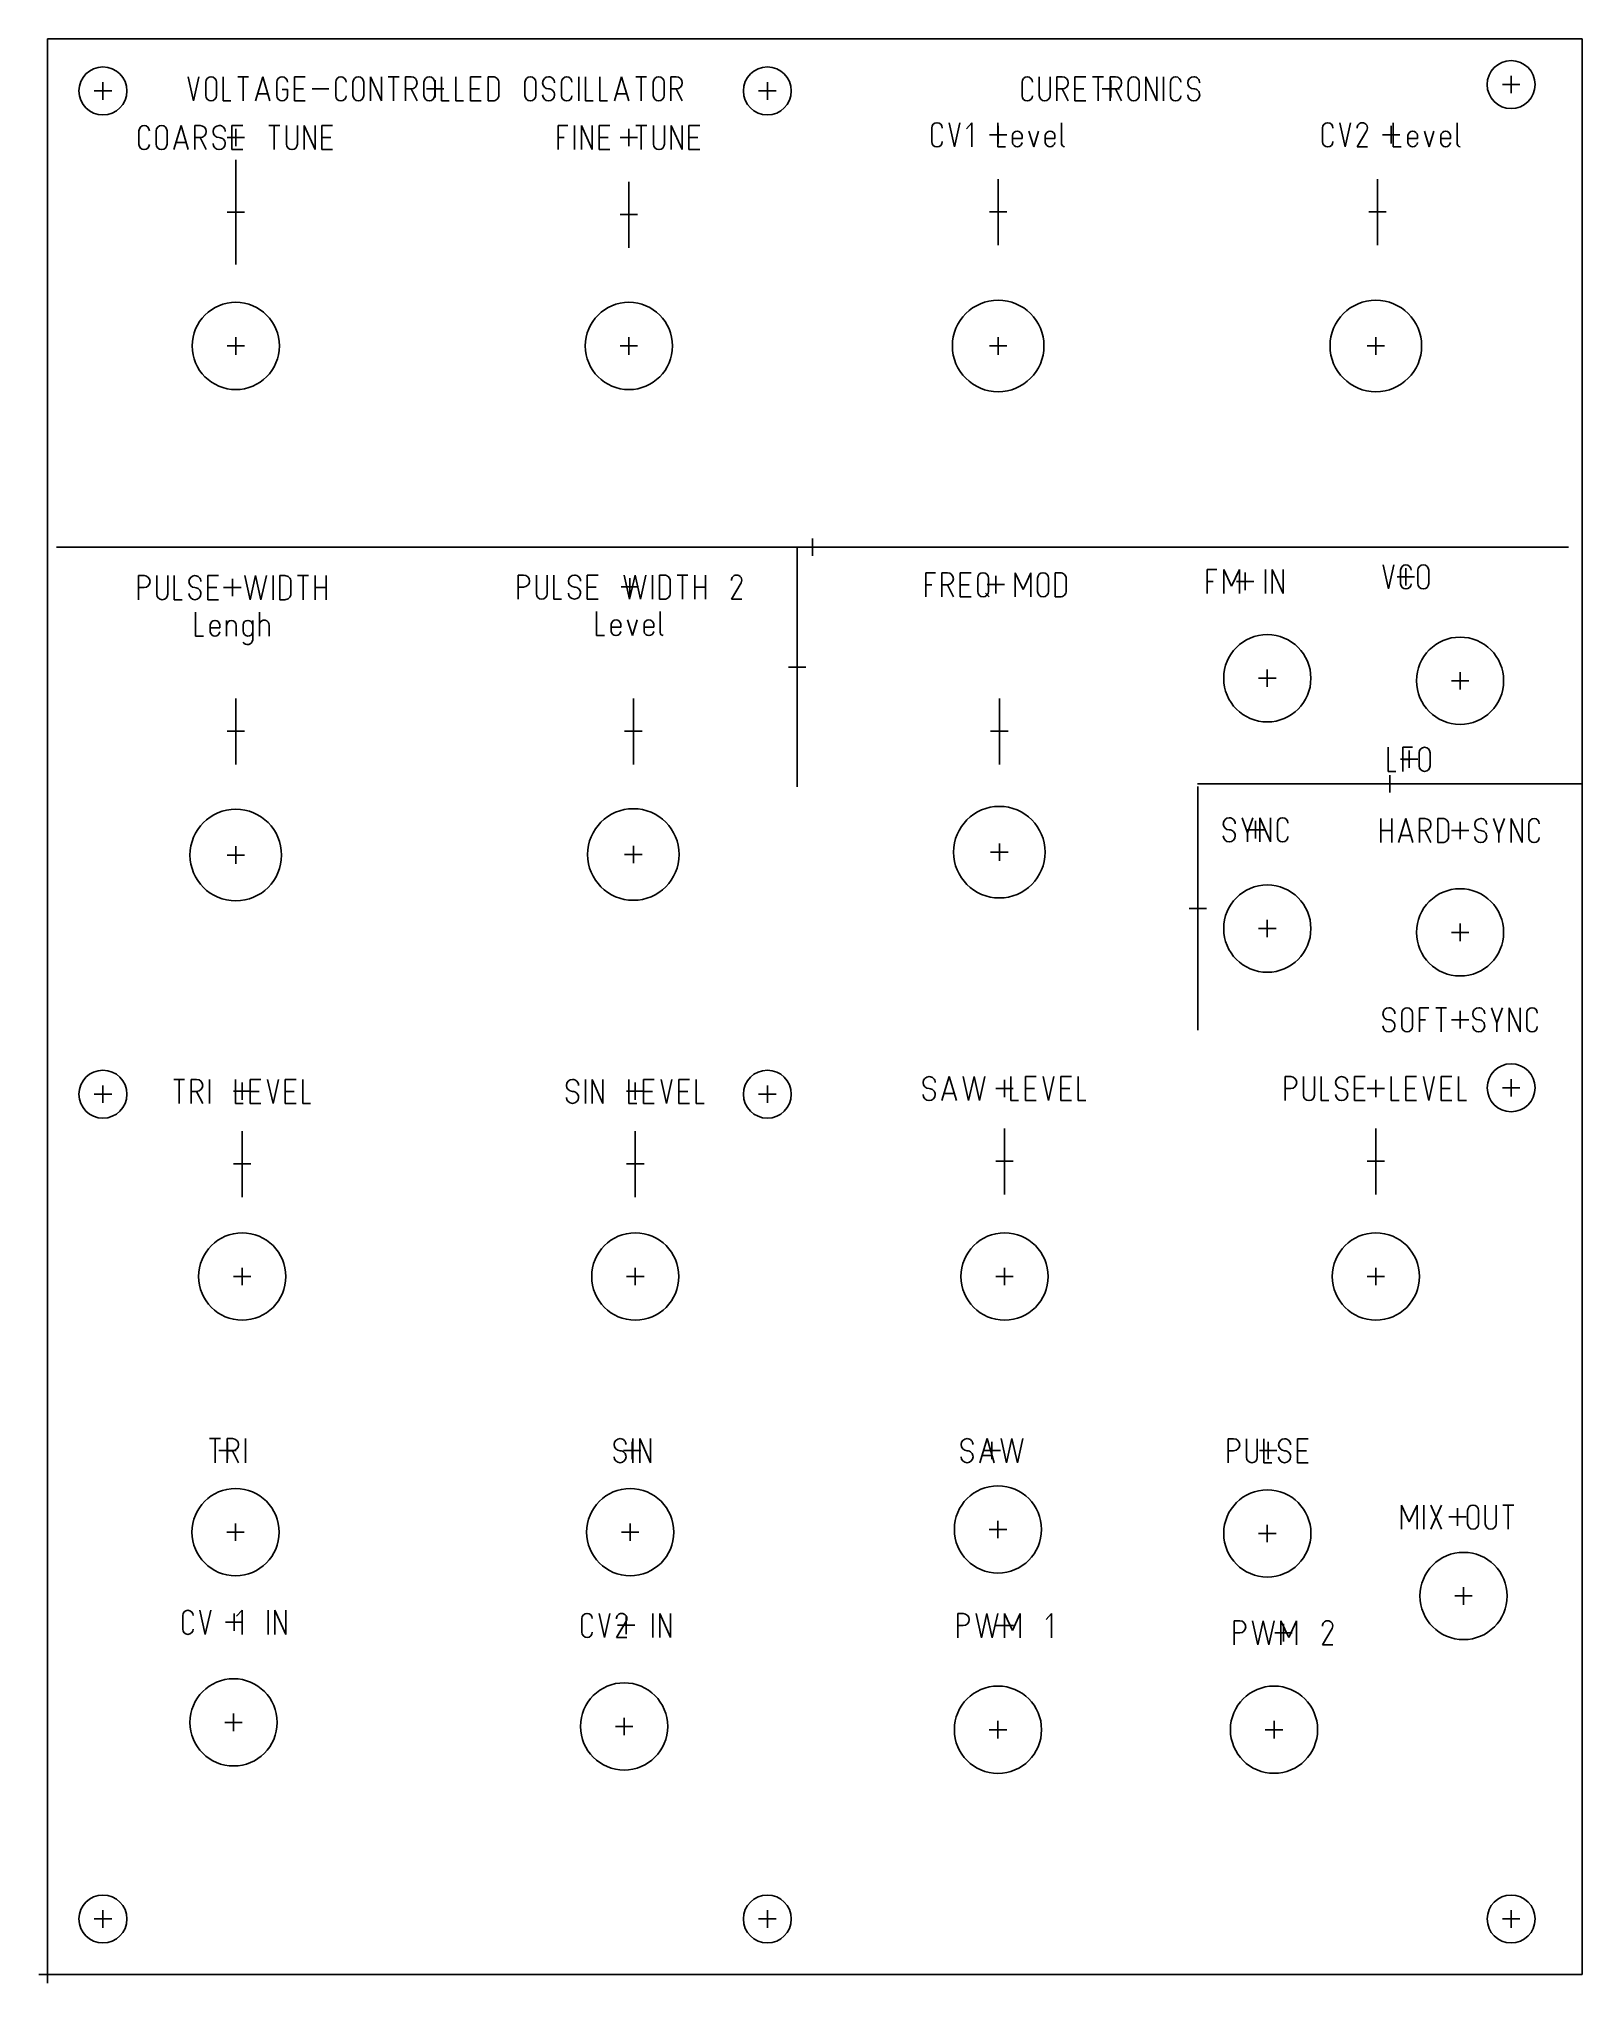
# Model space of a CAD drawing. Header units: millimetres. Extents: x -1 to 176, y -1 to 222.
import ezdxf

# ---------------------------------------------------------------- set-up
doc = ezdxf.new("R2010")
doc.units = ezdxf.units.MM
for name, color, linetype in [('Bezugspunkte', 1, 'CONTINUOUS'), ('Gravur', 7, 'CONTINUOUS'), ('Kontur', 7, 'CONTINUOUS')]:
    doc.layers.add(name, color=color, linetype=linetype)

msp = doc.modelspace()

# ---------------------------------------------------------------- linework, layer by layer
at = {"layer": 'Bezugspunkte', "color": 1, "linetype": 'CONTINUOUS'}
for p, q in [((6.35, 214.9), (6.35, 216.9)), ((44.45, 215.154), (44.45, 217.154)), ((82.55, 214.9), (82.55, 216.9)), ((121.95, 215.154), (121.95, 217.154)), ((166.858, 216.632), (168.858, 216.632)), ((167.858, 215.632), (167.858, 217.632)), ((5.35, 215.9), (7.35, 215.9)), ((43.45, 216.154), (45.45, 216.154)), ((81.55, 215.9), (83.55, 215.9)), ((120.95, 216.154), (122.95, 216.154)), ((109.025, 209.886), (109.025, 211.886)), ((154.11, 209.886), (154.11, 211.886)), ((20.587, 210.571), (22.587, 210.571)), ((21.587, 209.571), (21.587, 211.571)), ((65.672, 210.571), (67.672, 210.571)), ((66.672, 209.571), (66.672, 211.571)), ((108.025, 210.886), (110.025, 210.886)), ((153.11, 210.886), (155.11, 210.886)), ((21.589, 201), (21.589, 203)), ((109.027, 201.05), (109.027, 203.05)), ((152.527, 201.05), (152.527, 203.05)), ((20.589, 202), (22.589, 202)), ((65.675, 201.735), (67.675, 201.735)), ((66.675, 200.735), (66.675, 202.735)), ((108.027, 202.05), (110.027, 202.05)), ((151.527, 202.05), (153.527, 202.05)), ((21.587, 185.67), (21.587, 187.67)), ((66.672, 185.67), (66.672, 187.67)), ((109.025, 185.67), (109.025, 187.67)), ((152.34, 185.67), (152.34, 187.67)), ((20.587, 186.67), (22.587, 186.67)), ((65.672, 186.67), (67.672, 186.67)), ((108.025, 186.67), (110.025, 186.67)), ((151.34, 186.67), (153.34, 186.67)), ((86.73, 163.6), (88.73, 163.6)), ((87.73, 162.6), (87.73, 164.6)), ((137.351, 158.683), (137.351, 160.683)), ((155.784, 159.207), (155.784, 161.207)), ((20.191, 158.98), (22.191, 158.98)), ((21.191, 157.98), (21.191, 159.98)), ((65.791, 159.042), (67.791, 159.042)), ((66.791, 158.042), (66.791, 160.042)), ((107.768, 159.31), (109.768, 159.31)), ((108.768, 158.31), (108.768, 160.31)), ((136.351, 159.683), (138.351, 159.683)), ((154.784, 160.207), (156.784, 160.207)), ((84.96, 149.83), (86.96, 149.83)), ((85.96, 148.83), (85.96, 150.83)), ((139.89, 147.575), (139.89, 149.575)), ((138.89, 148.575), (140.89, 148.575)), ((161, 148.294), (163, 148.294)), ((162, 147.294), (162, 149.294)), ((21.584, 141.5), (21.584, 143.5)), ((67.184, 141.5), (67.184, 143.5)), ((109.161, 141.5), (109.161, 143.5)), ((20.584, 142.5), (22.584, 142.5)), ((66.184, 142.5), (68.184, 142.5)), ((108.161, 142.5), (110.161, 142.5)), ((155.149, 139.295), (157.149, 139.295)), ((156.149, 138.295), (156.149, 140.295)), ((152.935, 136.486), (154.935, 136.486)), ((153.935, 135.486), (153.935, 137.486)), ((138.546, 130.218), (138.546, 132.218)), ((162, 130.132), (162, 132.132)), ((21.582, 127.312), (21.582, 129.312)), ((67.182, 127.374), (67.182, 129.374)), ((109.159, 127.642), (109.159, 129.642)), ((137.546, 131.218), (139.546, 131.218)), ((161, 131.132), (163, 131.132)), ((20.582, 128.312), (22.582, 128.312)), ((66.182, 128.374), (68.182, 128.374)), ((108.159, 128.642), (110.159, 128.642)), ((131.924, 121.2), (131.924, 123.2)), ((130.924, 122.2), (132.924, 122.2)), ((139.89, 118.879), (139.89, 120.879)), ((162, 118.45), (162, 120.45)), ((138.89, 119.879), (140.89, 119.879)), ((161, 119.45), (163, 119.45)), ((161, 109.436), (163, 109.436)), ((162, 108.436), (162, 110.436)), ((109.757, 100.551), (109.757, 102.551)), ((152.34, 100.551), (152.34, 102.551)), ((167.86, 100.632), (167.86, 102.632)), ((5.35, 100.9), (7.35, 100.9)), ((6.35, 99.9), (6.35, 101.9)), ((21.319, 101.236), (23.319, 101.236)), ((22.319, 100.236), (22.319, 102.236)), ((66.404, 101.236), (68.404, 101.236)), ((67.404, 100.236), (67.404, 102.236)), ((81.55, 100.9), (83.55, 100.9)), ((82.55, 99.9), (82.55, 101.9)), ((108.757, 101.551), (110.757, 101.551)), ((151.34, 101.551), (153.34, 101.551)), ((166.86, 101.632), (168.86, 101.632)), ((22.321, 91.9), (22.321, 93.9)), ((67.407, 91.9), (67.407, 93.9)), ((109.759, 92.215), (109.759, 94.215)), ((152.34, 92.215), (152.34, 94.215)), ((21.321, 92.9), (23.321, 92.9)), ((66.407, 92.9), (68.407, 92.9)), ((108.759, 93.215), (110.759, 93.215)), ((151.34, 93.215), (153.34, 93.215)), ((22.319, 79), (22.319, 81)), ((67.404, 79), (67.404, 81)), ((109.757, 79), (109.757, 81)), ((152.34, 79), (152.34, 81)), ((21.319, 80), (23.319, 80)), ((66.404, 80), (68.404, 80)), ((108.757, 80), (110.757, 80)), ((151.34, 80), (153.34, 80)), ((20.636, 59.05), (20.636, 61.05)), ((67.059, 59.05), (67.059, 61.05)), ((108.305, 59.05), (108.305, 61.05)), ((140, 59.045), (140, 61.045)), ((19.636, 60.05), (21.636, 60.05)), ((66.059, 60.05), (68.059, 60.05)), ((107.305, 60.05), (109.305, 60.05)), ((139, 60.045), (141, 60.045)), ((21.561, 49.694), (21.561, 51.694)), ((66.82, 49.693), (66.82, 51.693)), ((108.999, 50.009), (108.999, 52.009)), ((139.892, 49.545), (139.892, 51.545)), ((160.716, 52.434), (162.716, 52.434)), ((161.716, 51.434), (161.716, 53.434)), ((20.561, 50.694), (22.561, 50.694)), ((65.82, 50.693), (67.82, 50.693)), ((107.999, 51.009), (109.999, 51.009)), ((138.892, 50.545), (140.892, 50.545)), ((161.403, 43.377), (163.403, 43.377)), ((162.403, 42.377), (162.403, 44.377)), ((20.404, 40.375), (22.404, 40.375)), ((21.404, 39.375), (21.404, 41.375)), ((66.363, 39.014), (66.363, 41.014)), ((109.768, 38.994), (109.768, 40.994)), ((141.752, 38.17), (141.752, 40.17)), ((65.363, 40.014), (67.363, 40.014)), ((108.768, 39.994), (110.768, 39.994)), ((140.752, 39.17), (142.752, 39.17)), ((21.331, 27.891), (21.331, 29.891)), ((66.125, 27.428), (66.125, 29.428)), ((109, 27.047), (109, 29.047)), ((140.66, 27.05), (140.66, 29.05)), ((20.331, 28.891), (22.331, 28.891)), ((65.125, 28.428), (67.125, 28.428)), ((108, 28.047), (110, 28.047)), ((139.66, 28.05), (141.66, 28.05)), ((6.35, 5.35), (6.35, 7.35)), ((82.55, 5.35), (82.55, 7.35)), ((167.86, 5.35), (167.86, 7.35)), ((5.35, 6.35), (7.35, 6.35)), ((81.55, 6.35), (83.55, 6.35)), ((166.86, 6.35), (168.86, 6.35)), ((-1, 0), (1, 0)), ((0, -1), (0, 1))]:
    msp.add_line(p, q, dxfattribs=at)
at = {"layer": 'Gravur', "color": 255, "linetype": 'CONTINUOUS'}
for p, q in [((16.114, 217.519), (16.735, 214.759)), ((16.735, 214.759), (17.356, 217.519)), ((18.138, 216.898), (18.138, 215.38)), ((19.38, 215.38), (19.38, 216.898)), ((20.139, 217.519), (20.139, 214.759)), ((21.818, 217.519), (23.06, 217.519)), ((23.06, 217.519), (22.439, 217.519)), ((22.439, 217.519), (22.439, 214.759)), ((23.842, 214.759), (24.67, 217.519)), ((24.67, 217.519), (25.498, 214.759)), ((26.28, 216.898), (26.28, 215.38)), ((29.546, 217.519), (28.304, 217.519)), ((28.304, 217.519), (28.304, 214.759)), ((33.042, 216.921), (33.042, 215.357)), ((35.02, 216.898), (35.02, 215.38)), ((36.262, 215.38), (36.262, 216.898)), ((37.044, 214.759), (37.044, 217.519)), ((37.044, 217.519), (38.286, 214.759)), ((38.286, 214.759), (38.286, 217.519)), ((39.068, 217.519), (40.31, 217.519)), ((40.31, 217.519), (39.689, 217.519)), ((39.689, 217.519), (39.689, 214.759)), ((41.069, 214.759), (41.069, 217.519)), ((41.069, 217.519), (41.69, 217.519)), ((43.162, 216.898), (43.162, 215.38)), ((44.404, 215.38), (44.404, 216.898)), ((45.163, 217.519), (45.163, 214.759)), ((46.819, 217.519), (46.819, 214.759)), ((49.74, 217.519), (48.498, 217.519)), ((48.498, 217.519), (48.498, 214.759)), ((50.522, 214.759), (50.522, 217.519)), ((50.522, 217.519), (51.074, 217.519)), ((51.764, 216.829), (51.764, 215.449)), ((54.754, 216.898), (54.754, 215.38)), ((55.996, 215.38), (55.996, 216.898)), ((58.94, 216.921), (58.94, 215.357)), ((60.918, 217.519), (60.918, 214.759)), ((61.677, 217.519), (61.677, 214.759)), ((63.333, 217.519), (63.333, 214.759)), ((65.012, 214.759), (65.84, 217.519)), ((65.84, 217.519), (66.668, 214.759)), ((67.45, 217.519), (68.692, 217.519)), ((68.692, 217.519), (68.071, 217.519)), ((68.071, 217.519), (68.071, 214.759)), ((69.474, 216.898), (69.474, 215.38)), ((70.716, 215.38), (70.716, 216.898)), ((71.475, 214.759), (71.475, 217.519)), ((71.475, 217.519), (72.096, 217.519)), ((111.761, 216.921), (111.761, 215.357)), ((113.739, 217.519), (113.739, 215.38)), ((114.981, 215.38), (114.981, 217.519)), ((115.74, 214.759), (115.74, 217.519)), ((115.74, 217.519), (116.361, 217.519)), ((119.075, 217.519), (117.833, 217.519)), ((117.833, 217.519), (117.833, 214.759)), ((119.857, 217.519), (121.099, 217.519)), ((121.099, 217.519), (120.478, 217.519)), ((120.478, 217.519), (120.478, 214.759)), ((121.858, 214.759), (121.858, 217.519)), ((121.858, 217.519), (122.479, 217.519)), ((123.951, 216.898), (123.951, 215.38)), ((125.193, 215.38), (125.193, 216.898)), ((125.975, 214.759), (125.975, 217.519)), ((125.975, 217.519), (127.217, 214.759)), ((127.217, 214.759), (127.217, 217.519)), ((127.999, 217.519), (127.999, 214.759)), ((128.781, 216.921), (128.781, 215.357)), ((20.139, 214.759), (21.036, 214.759)), ((24.118, 215.587), (25.222, 215.587)), ((27.522, 216.07), (26.901, 216.07)), ((27.522, 215.38), (27.522, 216.07)), ((28.304, 216.139), (29.339, 216.139)), ((28.304, 214.759), (29.546, 214.759)), ((30.328, 216.139), (32.26, 216.139)), ((41.69, 216.139), (41.069, 216.139)), ((41.069, 216.139), (41.69, 216.139)), ((41.69, 216.139), (42.38, 214.759)), ((45.163, 214.759), (46.06, 214.759)), ((46.819, 214.759), (47.716, 214.759)), ((48.498, 216.139), (49.533, 216.139)), ((48.498, 214.759), (49.74, 214.759)), ((51.074, 214.759), (50.522, 214.759)), ((61.677, 214.759), (62.574, 214.759)), ((63.333, 214.759), (64.23, 214.759)), ((65.288, 215.587), (66.392, 215.587)), ((72.096, 216.139), (71.475, 216.139)), ((71.475, 216.139), (72.096, 216.139)), ((72.096, 216.139), (72.786, 214.759)), ((116.361, 216.139), (115.74, 216.139)), ((115.74, 216.139), (116.361, 216.139)), ((116.361, 216.139), (117.051, 214.759)), ((117.833, 216.139), (118.868, 216.139)), ((117.833, 214.759), (119.075, 214.759)), ((122.479, 216.139), (121.858, 216.139)), ((121.858, 216.139), (122.479, 216.139)), ((122.479, 216.139), (123.169, 214.759)), ((14.48, 209.176), (15.308, 211.936)), ((15.308, 211.936), (16.136, 209.176)), ((16.895, 209.176), (16.895, 211.936)), ((16.895, 211.936), (17.516, 211.936)), ((22.392, 211.936), (21.15, 211.936)), ((21.15, 211.936), (21.15, 209.176)), ((25.382, 211.936), (26.624, 211.936)), ((26.624, 211.936), (26.003, 211.936)), ((26.003, 211.936), (26.003, 209.176)), ((27.406, 211.936), (27.406, 209.797)), ((28.648, 209.797), (28.648, 211.936)), ((29.43, 209.176), (29.43, 211.936)), ((29.43, 211.936), (30.672, 209.176)), ((30.672, 209.176), (30.672, 211.936)), ((32.696, 211.936), (31.454, 211.936)), ((31.454, 211.936), (31.454, 209.176)), ((59.657, 211.936), (58.553, 211.936)), ((58.553, 211.936), (58.553, 209.176)), ((60.439, 211.936), (60.439, 209.176)), ((61.221, 209.176), (61.221, 211.936)), ((61.221, 211.936), (62.463, 209.176)), ((62.463, 209.176), (62.463, 211.936)), ((64.487, 211.936), (63.245, 211.936)), ((63.245, 211.936), (63.245, 209.176)), ((67.477, 211.936), (68.719, 211.936)), ((68.719, 211.936), (68.098, 211.936)), ((68.098, 211.936), (68.098, 209.176)), ((69.501, 211.936), (69.501, 209.797)), ((70.743, 209.797), (70.743, 211.936)), ((71.525, 209.176), (71.525, 211.936)), ((71.525, 211.936), (72.767, 209.176)), ((72.767, 209.176), (72.767, 211.936)), ((74.791, 211.936), (73.549, 211.936)), ((73.549, 211.936), (73.549, 209.176)), ((103.39, 212.251), (104.011, 209.491)), ((104.011, 209.491), (104.632, 212.251)), ((105.391, 211.561), (106.012, 212.251)), ((106.012, 212.251), (106.012, 209.491)), ((108.979, 212.251), (108.979, 209.491)), ((116.293, 212.251), (116.293, 209.836)), ((148.199, 212.251), (148.82, 209.491)), ((148.82, 209.491), (149.441, 212.251)), ((154.34, 212.251), (154.34, 209.491)), ((161.654, 212.251), (161.654, 209.836)), ((10.478, 211.338), (10.478, 209.774)), ((12.456, 211.315), (12.456, 209.797)), ((13.698, 209.797), (13.698, 211.315)), ((14.756, 210.004), (15.86, 210.004)), ((17.516, 210.556), (16.895, 210.556)), ((16.895, 210.556), (17.516, 210.556)), ((17.516, 210.556), (18.206, 209.176)), ((21.15, 210.556), (22.185, 210.556)), ((31.454, 210.556), (32.489, 210.556)), ((58.553, 209.176), (58.553, 210.556)), ((58.553, 210.556), (59.243, 210.556)), ((63.245, 210.556), (64.28, 210.556)), ((73.549, 210.556), (74.584, 210.556)), ((101.412, 211.653), (101.412, 210.089)), ((110.658, 210.802), (110.658, 209.974)), ((110.658, 210.457), (111.762, 210.457)), ((111.762, 210.457), (111.762, 210.802)), ((112.544, 211.285), (113.096, 209.491)), ((113.096, 209.491), (113.648, 211.285)), ((114.43, 210.802), (114.43, 209.974)), ((114.43, 210.457), (115.534, 210.457)), ((115.534, 210.457), (115.534, 210.802)), ((146.221, 211.653), (146.221, 210.089)), ((151.304, 211.354), (150.2, 209.491)), ((156.019, 210.802), (156.019, 209.974)), ((156.019, 210.457), (157.123, 210.457)), ((157.123, 210.457), (157.123, 210.802)), ((157.905, 211.285), (158.457, 209.491)), ((158.457, 209.491), (159.009, 211.285)), ((159.791, 210.802), (159.791, 209.974)), ((159.791, 210.457), (160.895, 210.457)), ((160.895, 210.457), (160.895, 210.802)), ((21.15, 209.176), (22.392, 209.176)), ((21.589, 208), (21.589, 196)), ((31.454, 209.176), (32.696, 209.176)), ((63.245, 209.176), (64.487, 209.176)), ((73.549, 209.176), (74.791, 209.176)), ((108.979, 209.491), (109.876, 209.491)), ((150.2, 209.491), (151.373, 209.491)), ((154.34, 209.491), (155.237, 209.491)), ((66.675, 205.485), (66.675, 197.925)), ((109.027, 205.8), (109.027, 198.24)), ((152.527, 205.8), (152.527, 198.24)), ((1.016, 163.6), (174.444, 163.6)), ((85.96, 136.133), (85.96, 163.527)), ((101.822, 160.675), (100.718, 160.675)), ((100.718, 160.675), (100.718, 157.915)), ((102.581, 157.915), (102.581, 160.675)), ((102.581, 160.675), (103.202, 160.675)), ((105.916, 160.675), (104.674, 160.675)), ((104.674, 160.675), (104.674, 157.915)), ((110.976, 157.915), (110.976, 160.675)), ((110.976, 160.675), (111.873, 158.743)), ((111.873, 158.743), (112.77, 160.675)), ((112.77, 160.675), (112.77, 157.915)), ((115.576, 157.915), (115.576, 160.675)), ((115.576, 160.675), (116.128, 160.675)), ((134.108, 161.048), (133.004, 161.048)), ((133.004, 161.048), (133.004, 158.288)), ((134.89, 158.288), (134.89, 161.048)), ((134.89, 161.048), (135.787, 159.116)), ((135.787, 159.116), (136.684, 161.048)), ((136.684, 161.048), (136.684, 158.288)), ((139.674, 161.048), (139.674, 158.288)), ((140.456, 158.288), (140.456, 161.048)), ((140.456, 161.048), (141.698, 158.288)), ((141.698, 158.288), (141.698, 161.048)), ((153.162, 161.572), (153.783, 158.812)), ((153.783, 158.812), (154.404, 161.572)), ((155.186, 160.974), (155.186, 159.41)), ((157.164, 160.951), (157.164, 159.433)), ((158.406, 159.433), (158.406, 160.951)), ((11.06, 160.345), (10.439, 160.345)), ((10.439, 160.345), (10.439, 157.585)), ((10.439, 158.965), (11.06, 158.965)), ((12.532, 160.345), (12.532, 158.206)), ((13.774, 158.206), (13.774, 160.345)), ((14.533, 160.345), (14.533, 157.585)), ((19.616, 160.345), (18.374, 160.345)), ((18.374, 160.345), (18.374, 157.585)), ((18.374, 158.965), (19.409, 158.965)), ((22.606, 160.345), (23.227, 157.585)), ((23.227, 157.585), (23.848, 160.345)), ((23.848, 160.345), (24.469, 157.585)), ((24.469, 157.585), (25.09, 160.345)), ((25.872, 160.345), (25.872, 157.585)), ((26.654, 157.585), (26.654, 160.345)), ((26.654, 160.345), (27.206, 160.345)), ((27.896, 159.655), (27.896, 158.275)), ((28.678, 160.345), (29.92, 160.345)), ((29.92, 160.345), (29.299, 160.345)), ((29.299, 160.345), (29.299, 157.585)), ((30.702, 160.345), (30.702, 157.585)), ((30.702, 158.965), (31.944, 158.965)), ((31.944, 157.585), (31.944, 160.345)), ((54.585, 160.407), (53.964, 160.407)), ((53.964, 160.407), (53.964, 157.647)), ((53.964, 159.027), (54.585, 159.027)), ((56.057, 160.407), (56.057, 158.268)), ((57.299, 158.268), (57.299, 160.407)), ((58.058, 160.407), (58.058, 157.647)), ((63.141, 160.407), (61.899, 160.407)), ((61.899, 160.407), (61.899, 157.647)), ((61.899, 159.027), (62.934, 159.027)), ((66.131, 160.407), (66.752, 157.647)), ((66.752, 157.647), (67.373, 160.407)), ((67.373, 160.407), (67.994, 157.647)), ((67.994, 157.647), (68.615, 160.407)), ((69.397, 160.407), (69.397, 157.647)), ((70.179, 157.647), (70.179, 160.407)), ((70.179, 160.407), (70.731, 160.407)), ((71.421, 159.717), (71.421, 158.337)), ((72.203, 160.407), (73.445, 160.407)), ((73.445, 160.407), (72.824, 160.407)), ((72.824, 160.407), (72.824, 157.647)), ((74.227, 160.407), (74.227, 157.647)), ((74.227, 159.027), (75.469, 159.027)), ((75.469, 157.647), (75.469, 160.407)), ((79.54, 159.51), (78.436, 157.647)), ((100.718, 157.915), (100.718, 159.295)), ((100.718, 159.295), (101.408, 159.295)), ((103.202, 159.295), (102.581, 159.295)), ((102.581, 159.295), (103.202, 159.295)), ((103.202, 159.295), (103.892, 157.915)), ((104.674, 159.295), (105.709, 159.295)), ((106.675, 160.054), (106.675, 158.536)), ((107.572, 158.329), (107.986, 157.915)), ((107.917, 158.536), (107.917, 160.054)), ((113.552, 160.054), (113.552, 158.536)), ((114.794, 158.536), (114.794, 160.054)), ((116.818, 159.985), (116.818, 158.605)), ((133.004, 158.288), (133.004, 159.668)), ((133.004, 159.668), (133.694, 159.668)), ((14.533, 157.585), (15.43, 157.585)), ((16.97, 156.16), (16.97, 153.4)), ((18.374, 157.585), (19.616, 157.585)), ((24.307, 153.4), (24.307, 156.16)), ((24.307, 156.16), (24.307, 154.849)), ((27.206, 157.585), (26.654, 157.585)), ((58.058, 157.647), (58.955, 157.647)), ((61.899, 157.647), (63.141, 157.647)), ((62.962, 156.222), (62.962, 153.462)), ((70.731, 157.647), (70.179, 157.647)), ((70.276, 156.222), (70.276, 153.807)), ((78.436, 157.647), (79.609, 157.647)), ((104.674, 157.915), (105.916, 157.915)), ((116.128, 157.915), (115.576, 157.915)), ((18.649, 154.711), (18.649, 153.883)), ((18.649, 154.366), (19.753, 154.366)), ((19.753, 154.366), (19.753, 154.711)), ((20.535, 153.4), (20.535, 155.194)), ((20.535, 155.194), (20.535, 154.642)), ((21.639, 154.642), (21.639, 153.4)), ((22.421, 154.711), (22.421, 154.021)), ((23.525, 152.986), (23.525, 155.194)), ((23.525, 155.194), (23.525, 154.711)), ((25.411, 154.642), (25.411, 153.4)), ((64.641, 154.773), (64.641, 153.945)), ((64.641, 154.428), (65.745, 154.428)), ((65.745, 154.428), (65.745, 154.773)), ((66.527, 155.256), (67.079, 153.462)), ((67.079, 153.462), (67.631, 155.256)), ((68.413, 154.773), (68.413, 153.945)), ((68.413, 154.428), (69.517, 154.428)), ((69.517, 154.428), (69.517, 154.773)), ((16.97, 153.4), (17.867, 153.4)), ((62.962, 153.462), (63.859, 153.462)), ((21.584, 146.25), (21.584, 138.69)), ((67.184, 146.25), (67.184, 138.69)), ((109.161, 146.25), (109.161, 138.69)), ((153.746, 140.66), (153.746, 137.9)), ((156.529, 140.66), (155.425, 140.66)), ((155.425, 140.66), (155.425, 137.9)), ((155.425, 137.9), (155.425, 139.28)), ((155.425, 139.28), (156.115, 139.28)), ((157.311, 140.039), (157.311, 138.521)), ((158.553, 138.521), (158.553, 140.039)), ((131.902, 136.486), (175.968, 136.486)), ((131.924, 136.177), (131.924, 108.223)), ((153.746, 137.9), (154.643, 137.9)), ((137.005, 132.583), (137.626, 130.858)), ((137.626, 130.858), (138.247, 132.583)), ((139.029, 129.823), (139.029, 132.583)), ((139.029, 132.583), (140.271, 129.823)), ((140.271, 129.823), (140.271, 132.583)), ((141.053, 131.985), (141.053, 130.421)), ((152.915, 132.497), (152.915, 129.737)), ((154.157, 129.737), (154.157, 132.497)), ((154.939, 129.737), (155.767, 132.497)), ((155.767, 132.497), (156.595, 129.737)), ((157.354, 129.737), (157.354, 132.497)), ((157.354, 132.497), (157.975, 132.497)), ((159.447, 129.737), (159.447, 132.497)), ((159.447, 132.497), (159.999, 132.497)), ((160.689, 131.807), (160.689, 130.427)), ((165.841, 132.497), (166.462, 130.772)), ((166.462, 130.772), (167.083, 132.497)), ((167.865, 129.737), (167.865, 132.497)), ((167.865, 132.497), (169.107, 129.737)), ((169.107, 129.737), (169.107, 132.497)), ((169.889, 131.899), (169.889, 130.335)), ((137.626, 130.858), (137.626, 129.823)), ((137.626, 129.823), (137.626, 130.858)), ((152.915, 131.117), (154.157, 131.117)), ((155.215, 130.565), (156.319, 130.565)), ((157.975, 131.117), (157.354, 131.117)), ((157.354, 131.117), (157.975, 131.117)), ((157.975, 131.117), (158.665, 129.737)), ((159.999, 129.737), (159.447, 129.737)), ((166.462, 130.772), (166.462, 129.737)), ((166.462, 129.737), (166.462, 130.772)), ((155.307, 110.18), (155.307, 108.662)), ((156.549, 108.662), (156.549, 110.18)), ((158.435, 110.801), (157.331, 110.801)), ((157.331, 110.801), (157.331, 108.041)), ((157.331, 108.041), (157.331, 109.421)), ((157.331, 109.421), (158.021, 109.421)), ((159.217, 110.801), (160.459, 110.801)), ((160.459, 110.801), (159.838, 110.801)), ((159.838, 110.801), (159.838, 108.041)), ((165.611, 110.801), (166.232, 109.076)), ((166.232, 109.076), (166.853, 110.801)), ((167.635, 108.041), (167.635, 110.801)), ((167.635, 110.801), (168.877, 108.041)), ((168.877, 108.041), (168.877, 110.801)), ((169.659, 110.203), (169.659, 108.639)), ((166.232, 109.076), (166.232, 108.041)), ((166.232, 108.041), (166.232, 109.076)), ((14.476, 102.601), (15.718, 102.601)), ((15.718, 102.601), (15.097, 102.601)), ((15.097, 102.601), (15.097, 99.841)), ((16.477, 99.841), (16.477, 102.601)), ((16.477, 102.601), (17.098, 102.601)), ((18.57, 102.601), (18.57, 99.841)), ((21.537, 102.601), (21.537, 99.841)), ((24.458, 102.601), (23.216, 102.601)), ((23.216, 102.601), (23.216, 99.841)), ((25.24, 102.601), (25.861, 99.841)), ((25.861, 99.841), (26.482, 102.601)), ((28.506, 102.601), (27.264, 102.601)), ((27.264, 102.601), (27.264, 99.841)), ((29.265, 102.601), (29.265, 99.841)), ((61.677, 102.601), (61.677, 99.841)), ((62.459, 99.841), (62.459, 102.601)), ((62.459, 102.601), (63.701, 99.841)), ((63.701, 99.841), (63.701, 102.601)), ((66.668, 102.601), (66.668, 99.841)), ((69.589, 102.601), (68.347, 102.601)), ((68.347, 102.601), (68.347, 99.841)), ((70.371, 102.601), (70.992, 99.841)), ((70.992, 99.841), (71.613, 102.601)), ((73.637, 102.601), (72.395, 102.601)), ((72.395, 102.601), (72.395, 99.841)), ((74.396, 102.601), (74.396, 99.841)), ((102.581, 100.156), (103.409, 102.916)), ((103.409, 102.916), (104.237, 100.156)), ((105.019, 102.916), (105.64, 100.156)), ((105.64, 100.156), (106.261, 102.916)), ((106.261, 102.916), (106.882, 100.156)), ((106.882, 100.156), (107.503, 102.916)), ((110.47, 102.916), (110.47, 100.156)), ((113.391, 102.916), (112.149, 102.916)), ((112.149, 102.916), (112.149, 100.156)), ((114.173, 102.916), (114.794, 100.156)), ((114.794, 100.156), (115.415, 102.916)), ((117.439, 102.916), (116.197, 102.916)), ((116.197, 102.916), (116.197, 100.156)), ((118.198, 102.916), (118.198, 100.156)), ((142.577, 102.916), (141.956, 102.916)), ((141.956, 102.916), (141.956, 100.156)), ((144.049, 102.916), (144.049, 100.777)), ((145.291, 100.777), (145.291, 102.916)), ((146.05, 102.916), (146.05, 100.156)), ((151.133, 102.916), (149.891, 102.916)), ((149.891, 102.916), (149.891, 100.156)), ((154.1, 102.916), (154.1, 100.156)), ((157.021, 102.916), (155.779, 102.916)), ((155.779, 102.916), (155.779, 100.156)), ((157.803, 102.916), (158.424, 100.156)), ((158.424, 100.156), (159.045, 102.916)), ((161.069, 102.916), (159.827, 102.916)), ((159.827, 102.916), (159.827, 100.156)), ((161.828, 102.916), (161.828, 100.156)), ((17.098, 101.221), (16.477, 101.221)), ((16.477, 101.221), (17.098, 101.221)), ((17.098, 101.221), (17.788, 99.841)), ((23.216, 101.221), (24.251, 101.221)), ((27.264, 101.221), (28.299, 101.221)), ((68.347, 101.221), (69.382, 101.221)), ((72.395, 101.221), (73.43, 101.221)), ((102.857, 100.984), (103.961, 100.984)), ((112.149, 101.536), (113.184, 101.536)), ((116.197, 101.536), (117.232, 101.536)), ((141.956, 101.536), (142.577, 101.536)), ((149.891, 101.536), (150.926, 101.536)), ((155.779, 101.536), (156.814, 101.536)), ((159.827, 101.536), (160.862, 101.536)), ((21.537, 99.841), (22.434, 99.841)), ((23.216, 99.841), (24.458, 99.841)), ((27.264, 99.841), (28.506, 99.841)), ((29.265, 99.841), (30.162, 99.841)), ((66.668, 99.841), (67.565, 99.841)), ((68.347, 99.841), (69.589, 99.841)), ((72.395, 99.841), (73.637, 99.841)), ((74.396, 99.841), (75.293, 99.841)), ((110.47, 100.156), (111.367, 100.156)), ((112.149, 100.156), (113.391, 100.156)), ((116.197, 100.156), (117.439, 100.156)), ((118.198, 100.156), (119.095, 100.156)), ((146.05, 100.156), (146.947, 100.156)), ((149.891, 100.156), (151.133, 100.156)), ((154.1, 100.156), (154.997, 100.156)), ((155.779, 100.156), (157.021, 100.156)), ((159.827, 100.156), (161.069, 100.156)), ((161.828, 100.156), (162.725, 100.156)), ((22.321, 96.65), (22.321, 89.09)), ((67.407, 96.65), (67.407, 89.09)), ((109.759, 96.965), (109.759, 89.405)), ((152.34, 96.965), (152.34, 89.405)), ((18.589, 61.415), (19.831, 61.415)), ((19.831, 61.415), (19.21, 61.415)), ((19.21, 61.415), (19.21, 58.655)), ((20.59, 58.655), (20.59, 61.415)), ((20.59, 61.415), (21.211, 61.415)), ((22.683, 61.415), (22.683, 58.655)), ((67.128, 61.415), (67.128, 58.655)), ((67.91, 58.655), (67.91, 61.415)), ((67.91, 61.415), (69.152, 58.655)), ((69.152, 58.655), (69.152, 61.415)), ((106.925, 58.655), (107.753, 61.415)), ((107.753, 61.415), (108.581, 58.655)), ((109.363, 61.415), (109.984, 58.655)), ((109.984, 58.655), (110.605, 61.415)), ((110.605, 61.415), (111.226, 58.655)), ((111.226, 58.655), (111.847, 61.415)), ((136.033, 61.41), (135.412, 61.41)), ((135.412, 61.41), (135.412, 58.65)), ((137.505, 61.41), (137.505, 59.271)), ((138.747, 59.271), (138.747, 61.41)), ((139.506, 61.41), (139.506, 58.65)), ((144.589, 61.41), (143.347, 61.41)), ((143.347, 61.41), (143.347, 58.65)), ((21.211, 60.035), (20.59, 60.035)), ((20.59, 60.035), (21.211, 60.035)), ((21.211, 60.035), (21.901, 58.655)), ((107.201, 59.483), (108.305, 59.483)), ((135.412, 60.03), (136.033, 60.03)), ((139.506, 58.65), (140.403, 58.65)), ((143.347, 60.03), (144.382, 60.03)), ((143.347, 58.65), (144.589, 58.65)), ((155.276, 51.039), (155.276, 53.799)), ((155.276, 53.799), (156.173, 51.867)), ((156.173, 51.867), (157.07, 53.799)), ((157.07, 53.799), (157.07, 51.039)), ((157.852, 53.799), (157.852, 51.039)), ((158.634, 53.799), (159.876, 51.039)), ((158.634, 51.039), (159.876, 53.799)), ((164.89, 53.799), (164.89, 51.66)), ((166.132, 51.66), (166.132, 53.799)), ((166.914, 53.799), (168.156, 53.799)), ((168.156, 53.799), (167.535, 53.799)), ((167.535, 53.799), (167.535, 51.039)), ((162.866, 53.178), (162.866, 51.66)), ((164.108, 51.66), (164.108, 53.178)), ((15.493, 41.142), (15.493, 39.578)), ((17.471, 41.74), (18.092, 38.98)), ((18.092, 38.98), (18.713, 41.74)), ((21.68, 41.05), (22.301, 41.74)), ((22.301, 41.74), (22.301, 38.98)), ((25.291, 41.74), (25.291, 38.98)), ((26.073, 38.98), (26.073, 41.74)), ((26.073, 41.74), (27.315, 38.98)), ((27.315, 38.98), (27.315, 41.74)), ((61.28, 40.781), (61.28, 39.217)), ((63.258, 41.379), (63.879, 38.619)), ((63.879, 38.619), (64.5, 41.379)), ((66.363, 40.482), (65.259, 38.619)), ((69.422, 41.379), (69.422, 38.619)), ((70.204, 38.619), (70.204, 41.379)), ((70.204, 41.379), (71.446, 38.619)), ((71.446, 38.619), (71.446, 41.379)), ((105.019, 41.359), (104.398, 41.359)), ((104.398, 41.359), (104.398, 38.599)), ((106.491, 41.359), (107.112, 38.599)), ((107.112, 38.599), (107.733, 41.359)), ((107.733, 41.359), (108.354, 38.599)), ((108.354, 38.599), (108.975, 41.359)), ((109.757, 38.599), (109.757, 41.359)), ((109.757, 41.359), (110.654, 39.427)), ((110.654, 39.427), (111.551, 41.359)), ((111.551, 41.359), (111.551, 38.599)), ((114.518, 40.669), (115.139, 41.359)), ((115.139, 41.359), (115.139, 38.599)), ((136.722, 40.535), (136.101, 40.535)), ((136.101, 40.535), (136.101, 37.775)), ((138.194, 40.535), (138.815, 37.775)), ((138.815, 37.775), (139.436, 40.535)), ((139.436, 40.535), (140.057, 37.775)), ((140.057, 37.775), (140.678, 40.535)), ((141.46, 37.775), (141.46, 40.535)), ((141.46, 40.535), (142.357, 38.603)), ((142.357, 38.603), (143.254, 40.535)), ((143.254, 40.535), (143.254, 37.775)), ((65.259, 38.619), (66.432, 38.619)), ((104.398, 39.979), (105.019, 39.979)), ((136.101, 39.155), (136.722, 39.155)), ((147.325, 39.638), (146.221, 37.775)), ((146.221, 37.775), (147.394, 37.775))]:
    msp.add_line(p, q, dxfattribs=at)
for centre, radius, start, end in [((18.759, 216.898), 0.621, 0, 180), ((26.901, 216.898), 0.621, 0, 180), ((33.64, 216.921), 0.598, 0, 180), ((35.641, 216.898), 0.621, 0, 180), ((41.69, 216.829), 0.69, 270, 90), ((43.783, 216.898), 0.621, 0, 180), ((51.078, 216.833), 0.686, 359.66592, 90.33408), ((55.375, 216.898), 0.621, 0, 180), ((57.468, 216.829), 0.69, 90, -90), ((57.472, 216.833), 0.686, 359.66592, 90.33408), ((59.538, 216.921), 0.598, 0, 180), ((70.095, 216.898), 0.621, 0, 180), ((72.096, 216.829), 0.69, 270, 90), ((112.359, 216.921), 0.598, 0, 180), ((116.361, 216.829), 0.69, 270, 90), ((122.479, 216.829), 0.69, 270, 90), ((124.572, 216.898), 0.621, 0, 180), ((129.379, 216.921), 0.598, 0, 180), ((131.449, 216.829), 0.69, 90, -90), ((131.453, 216.833), 0.686, 359.66592, 90.33408), ((18.759, 215.38), 0.621, 180, 360), ((26.901, 215.38), 0.621, 180, 360), ((33.64, 215.357), 0.598, 180, 360), ((35.641, 215.38), 0.621, 180, 360), ((43.783, 215.38), 0.621, 180, 360), ((51.078, 215.445), 0.686, 269.66592, 0.33408), ((55.375, 215.38), 0.621, 180, 360), ((57.468, 215.449), 0.69, 180, 360), ((57.472, 215.453), 0.686, -0.33408, 90.33408), ((59.538, 215.357), 0.598, 180, 360), ((70.095, 215.38), 0.621, 180, 360), ((112.359, 215.357), 0.598, 180, 360), ((114.36, 215.38), 0.621, 180, 360), ((124.572, 215.38), 0.621, 180, 360), ((129.379, 215.357), 0.598, 180, 360), ((131.449, 215.449), 0.69, 180, 360), ((131.453, 215.453), 0.686, -0.33408, 90.33408), ((11.076, 211.338), 0.598, 0, 180), ((13.077, 211.315), 0.621, 0, 180), ((17.516, 211.246), 0.69, 270, 90), ((19.678, 211.246), 0.69, 90, -90), ((19.682, 211.25), 0.686, 359.66592, 90.33408), ((102.01, 211.653), 0.598, 0, 180), ((146.819, 211.653), 0.598, 0, 180), ((150.768, 211.681), 0.57, 91.60788, -174.86924), ((150.781, 211.651), 0.601, 330.40873, 92.76714), ((11.076, 209.774), 0.598, 180, 360), ((13.077, 209.797), 0.621, 180, 360), ((19.678, 209.866), 0.69, 180, 360), ((19.682, 209.87), 0.686, -0.33408, 90.33408), ((28.027, 209.797), 0.621, 180, 360), ((70.122, 209.797), 0.621, 180, 360), ((102.01, 210.089), 0.598, 180, 360), ((111.21, 210.744), 0.555, 5.9982, 174.0018), ((111.21, 210.048), 0.557, -172.36457, -7.63543), ((114.982, 210.744), 0.555, 5.9982, 174.0018), ((114.982, 210.048), 0.557, -172.36457, -7.63543), ((116.678, 209.876), 0.387, -174.06847, -95.93153), ((146.819, 210.089), 0.598, 180, 360), ((156.571, 210.744), 0.555, 5.9982, 174.0018), ((156.571, 210.048), 0.557, -172.36457, -7.63543), ((160.343, 210.744), 0.555, 5.9982, 174.0018), ((160.343, 210.048), 0.557, -172.36457, -7.63543), ((162.039, 209.876), 0.387, -174.06847, -95.93153), ((103.202, 159.985), 0.69, 270, 90), ((107.296, 160.054), 0.621, 0, 180), ((114.173, 160.054), 0.621, 0, 180), ((116.132, 159.989), 0.686, 359.66592, 90.33408), ((155.784, 160.974), 0.598, 0, 180), ((157.785, 160.951), 0.621, 0, 180), ((11.06, 159.655), 0.69, -90, 90), ((16.902, 159.655), 0.69, 90, -90), ((16.902, 158.275), 0.69, 180, 360), ((16.906, 159.659), 0.686, 359.66592, 90.33408), ((16.906, 158.279), 0.686, -0.33408, 90.33408), ((27.21, 159.659), 0.686, 359.66592, 90.33408), ((27.21, 158.271), 0.686, 269.66592, 0.33408), ((54.585, 159.717), 0.69, -90, 90), ((56.678, 158.268), 0.621, 180, 360), ((60.427, 159.717), 0.69, 90, -90), ((60.427, 158.337), 0.69, 180, 360), ((60.431, 159.721), 0.686, 359.66592, 90.33408), ((60.431, 158.341), 0.686, -0.33408, 90.33408), ((70.735, 159.721), 0.686, 359.66592, 90.33408), ((70.735, 158.333), 0.686, 269.66592, 0.33408), ((79.004, 159.837), 0.57, 91.60788, -174.86924), ((79.017, 159.807), 0.601, 330.40873, 92.76714), ((107.296, 158.536), 0.621, 180, 360), ((114.173, 158.536), 0.621, 180, 360), ((116.132, 158.601), 0.686, 269.66592, 0.33408), ((155.784, 159.41), 0.598, 180, 360), ((157.785, 159.433), 0.621, 180, 360), ((13.153, 158.206), 0.621, 180, 360), ((19.201, 154.653), 0.555, 5.9982, 174.0018), ((19.201, 153.957), 0.557, -172.36457, -7.63543), ((21.087, 154.642), 0.552, 360, 180), ((22.973, 154.653), 0.555, 5.9982, 174.0018), ((23.03, 154.006), 0.609, 178.58906, 264.6266), ((22.99, 153.938), 0.538, -91.80986, -5.8696), ((24.845, 154.669), 0.567, 357.26888, 161.50118), ((65.193, 154.715), 0.555, 5.9982, 174.0018), ((65.193, 154.019), 0.557, -172.36457, -7.63543), ((68.965, 154.715), 0.555, 5.9982, 174.0018), ((68.965, 154.019), 0.557, -172.36457, -7.63543), ((70.661, 153.847), 0.387, -174.06847, -95.93153), ((22.925, 153.042), 0.604, -146.6259, -5.33216), ((157.932, 140.039), 0.621, 0, 180), ((157.932, 138.521), 0.621, 180, 360), ((135.533, 131.893), 0.69, 90, -90), ((135.537, 131.897), 0.686, 359.66592, 90.33408), ((141.651, 131.985), 0.598, 0, 180), ((157.975, 131.807), 0.69, 270, 90), ((160.003, 131.811), 0.686, 359.66592, 90.33408), ((164.369, 131.807), 0.69, 90, -90), ((164.373, 131.811), 0.686, 359.66592, 90.33408), ((170.487, 131.899), 0.598, 0, 180), ((135.533, 130.513), 0.69, 180, 360), ((135.537, 130.517), 0.686, -0.33408, 90.33408), ((141.651, 130.421), 0.598, 180, 360), ((160.003, 130.423), 0.686, 269.66592, 0.33408), ((164.369, 130.427), 0.69, 180, 360), ((164.373, 130.431), 0.686, -0.33408, 90.33408), ((170.487, 130.335), 0.598, 180, 360), ((153.835, 110.111), 0.69, 90, -90), ((153.839, 110.115), 0.686, 359.66592, 90.33408), ((153.839, 108.735), 0.686, -0.33408, 90.33408), ((155.928, 110.18), 0.621, 0, 180), ((164.139, 110.111), 0.69, 90, -90), ((164.143, 110.115), 0.686, 359.66592, 90.33408), ((164.143, 108.735), 0.686, -0.33408, 90.33408), ((170.257, 110.203), 0.598, 0, 180), ((153.835, 108.731), 0.69, 180, 360), ((155.928, 108.662), 0.621, 180, 360), ((164.139, 108.731), 0.69, 180, 360), ((170.257, 108.639), 0.598, 180, 360), ((17.098, 101.911), 0.69, 270, 90), ((60.205, 101.911), 0.69, 90, -90), ((60.209, 101.915), 0.686, 359.66592, 90.33408), ((101.109, 102.226), 0.69, 90, -90), ((101.113, 102.23), 0.686, 359.66592, 90.33408), ((142.577, 102.226), 0.69, -90, 90), ((148.419, 102.226), 0.69, 90, -90), ((148.423, 102.23), 0.686, 359.66592, 90.33408), ((60.205, 100.531), 0.69, 180, 360), ((60.209, 100.535), 0.686, -0.33408, 90.33408), ((101.109, 100.846), 0.69, 180, 360), ((101.113, 100.85), 0.686, -0.33408, 90.33408), ((144.67, 100.777), 0.621, 180, 360), ((148.419, 100.846), 0.69, 180, 360), ((148.423, 100.85), 0.686, -0.33408, 90.33408), ((21.211, 60.725), 0.69, 270, 90), ((65.656, 60.725), 0.69, 90, -90), ((65.66, 60.729), 0.686, 359.66592, 90.33408), ((105.453, 60.725), 0.69, 90, -90), ((105.457, 60.729), 0.686, 359.66592, 90.33408), ((136.033, 60.72), 0.69, -90, 90), ((141.875, 60.72), 0.69, 90, -90), ((141.879, 60.724), 0.686, 359.66592, 90.33408), ((65.656, 59.345), 0.69, 180, 360), ((65.66, 59.349), 0.686, -0.33408, 90.33408), ((105.453, 59.345), 0.69, 180, 360), ((105.457, 59.349), 0.686, -0.33408, 90.33408), ((138.126, 59.271), 0.621, 180, 360), ((141.875, 59.34), 0.69, 180, 360), ((141.879, 59.344), 0.686, -0.33408, 90.33408), ((163.487, 53.178), 0.621, 0, 180), ((163.487, 51.66), 0.621, 180, 360), ((165.511, 51.66), 0.621, 180, 360), ((16.091, 41.142), 0.598, 0, 180), ((61.878, 40.781), 0.598, 0, 180), ((65.827, 40.809), 0.57, 91.60788, -174.86924), ((65.84, 40.779), 0.601, 330.40873, 92.76714), ((105.019, 40.669), 0.69, -90, 90), ((136.722, 39.845), 0.69, -90, 90), ((146.789, 39.965), 0.57, 91.60788, -174.86924), ((146.802, 39.935), 0.601, 330.40873, 92.76714), ((16.091, 39.578), 0.598, 180, 360), ((61.878, 39.217), 0.598, 180, 360)]:
    msp.add_arc(centre, radius, start, end, dxfattribs=at)
at = {"layer": 'Kontur', "color": 7, "linetype": 'CONTINUOUS'}
for p, q in [((176, 221.869), (0, 221.869)), ((0, 221.869), (0, 221.869)), ((0, 221.869), (0, 0)), ((176, 0), (176, 221.869)), ((176, 221.869), (176, 221.869)), ((0, 0), (0, 0)), ((0, 0), (176, 0)), ((176, 0), (176, 0))]:
    msp.add_line(p, q, dxfattribs=at)
for centre, radius in [((6.35, 215.9), 2.75), ((82.55, 215.9), 2.75), ((167.858, 216.632), 2.75), ((21.587, 186.67), 5), ((66.672, 186.67), 5), ((109.025, 186.67), 5.25), ((152.34, 186.67), 5.25), ((139.89, 148.575), 5), ((162, 148.294), 5), ((109.159, 128.642), 5.25), ((21.582, 128.312), 5.25), ((67.182, 128.374), 5.25), ((139.89, 119.879), 5), ((162, 119.45), 5), ((6.35, 100.9), 2.75), ((82.55, 100.9), 2.75), ((167.86, 101.632), 2.75), ((22.319, 80), 5), ((67.404, 80), 5), ((109.757, 80), 5), ((152.34, 80), 5), ((108.999, 51.009), 5), ((21.561, 50.694), 5), ((66.82, 50.693), 5), ((139.892, 50.545), 5), ((162.403, 43.377), 5), ((21.331, 28.891), 5), ((66.125, 28.428), 5), ((109, 28.047), 5), ((140.66, 28.05), 5), ((6.35, 6.35), 2.75), ((82.55, 6.35), 2.75), ((167.86, 6.35), 2.75)]:
    msp.add_circle(centre, radius, dxfattribs=at)

doc.saveas('drawing.dxf')
